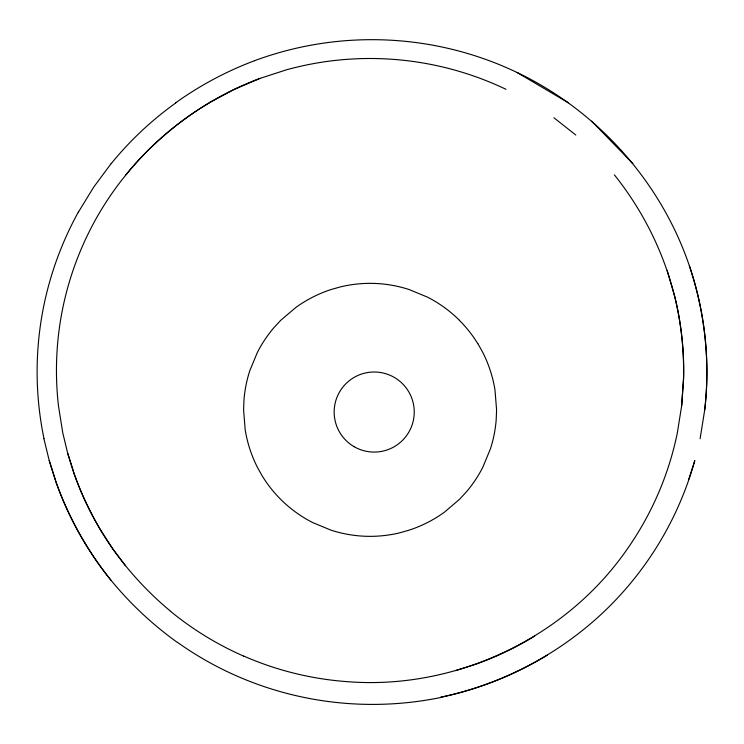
<?xml version="1.0" encoding="UTF-8"?>
<svg xmlns="http://www.w3.org/2000/svg" width="744" height="744" viewBox="0 0 744 744"><rect width="100%" height="100%" fill="white"/><g stroke="black" fill="none" stroke-linecap="round" stroke-linejoin="round"><path stroke-width="1.12" d="M243.707 656.05A305.961 296.512 -0.1 0 0 305.459 675.803A307.914 298.195 0 0 0 348.35 681.746C456.212 689.874 566.044 637.831 627.499 548.719A326.579 316.367 0 0 0 677.366 432.729L681.671 405.703L683.531 378.454A334.344 323.882 0.2 0 0 674.817 297.061C663.825 252.523 643.011 210.626 614.339 174.831M681.671 405.703L683.596 378.436A330.345 320.013 0 0 0 674.882 297.033L667.219 270.76M700.104 438.672L704.735 409.832A355.586 344.453 0.3 0 0 689.381 265.859C660.839 181.703 597.283 110.661 517.089 72.494A328.058 317.8 0 0 0 254.457 60.738M688.814 479.192L694.803 460.555A349.95 338.994 0 0 1 670.121 523.423A342.538 331.843 0.1 0 1 618.078 597.441C571.104 647.931 508.264 682.918 440.867 697.212M78.306 212.282L93.642 187.2L111.163 163.559M209.538 102.607L234.165 89.41L259.982 78.399L286.7 69.741A305.914 296.363 0 0 1 341.905 59.762A304.808 295.349 0 0 1 398.226 59.762A308.248 298.595 0 0 1 506.013 89.317M259.982 78.399C190.445 104.318 130.935 155.543 95.065 220.531A328.271 317.995 -0.1 0 0 57.056 351.112A332.103 321.715 -0.1 0 0 58.451 405.694L62.738 432.729L67.695 453.273L74 473.435A325.379 315.205 0 0 0 112.632 548.719C129.149 571.969 148.614 593.052 170.581 611.243M455.672 670.604L476.309 664.048A314.275 304.277 -0.2 0 0 534.62 636.111M517.089 72.494L568.304 102.765M177.444 642.481C152.687 624.755 130.321 603.812 111.014 580.264A348.936 337.962 0.3 0 1 85.039 543.148M553.945 117.785L575.791 135.036M591.647 121.142L632.837 163.559M125.457 565.728L112.697 548.7L101.128 530.863M477.899 343.682L482.735 352.34A127.959 127.959 0 0 1 494.993 390.042L496.583 409.851L496.192 419.793A127.15 127.15 0 0 1 490.37 449.004L482.754 467.372A127.15 127.15 0 0 1 466.237 492.044L459.494 499.345L444.382 512.207A127.959 127.959 0 0 1 409.135 530.156L399.593 532.862A126.359 126.359 0 0 1 380.017 535.959A126.136 126.136 0 0 1 360.152 535.959A127.15 127.15 0 0 1 331.034 530.174L312.675 522.567A127.15 127.15 0 0 1 295.777 512.216A126.136 126.136 0 0 1 280.674 499.345A126.368 126.368 0 0 1 262.269 476.021L257.433 467.362A127.959 127.959 0 0 1 245.176 429.669L243.586 409.851L243.976 399.909A127.15 127.15 0 0 1 249.798 370.698L257.415 352.34A127.15 127.15 0 0 1 273.932 327.658L280.674 320.366L295.787 307.505A127.959 127.959 0 0 1 331.034 289.546L340.575 286.849A126.359 126.359 0 0 1 360.152 283.743A126.136 126.136 0 0 1 389.865 284.915A127.15 127.15 0 0 1 409.135 289.537L427.493 297.135A127.15 127.15 0 0 1 444.391 307.486A126.136 126.136 0 0 1 459.494 320.366M43.896 438.672L49.216 460.555L56.023 482.01A351.428 340.399 0.2 0 0 85.03 543.157M67.695 453.273L74.047 473.426A330.355 319.985 0.2 0 0 101.138 530.853M49.216 460.555L55.977 482.028A345.476 334.67 0 0 0 111.005 580.274M459.364 320.311A126.359 126.359 0 0 1 477.769 343.626M125.848 174.868A317.8 307.7 -0.3 0 1 209.585 102.681M243.669 656.124A312.833 303.124 -0.2 0 1 170.525 611.308M43.998 438.653A350.061 339.115 0 0 1 78.25 212.254M689.381 265.859A350.824 339.85 0 0 1 704.726 409.823M440.922 697.454A329.043 318.757 0 0 1 177.528 642.37M547.445 655.046A330.41 320.078 0 0 1 440.876 697.23M175.696 102.812A337.292 326.579 -0.3 0 1 254.457 60.748M111.209 163.596A339.413 328.634 -0.3 0 1 175.789 102.923M354.181 446.716A40.036 40.036 0 0 0 414.241 412.037A40.036 40.036 0 0 0 354.181 377.366A40.036 40.036 0 0 0 354.181 446.716"/></g></svg>
